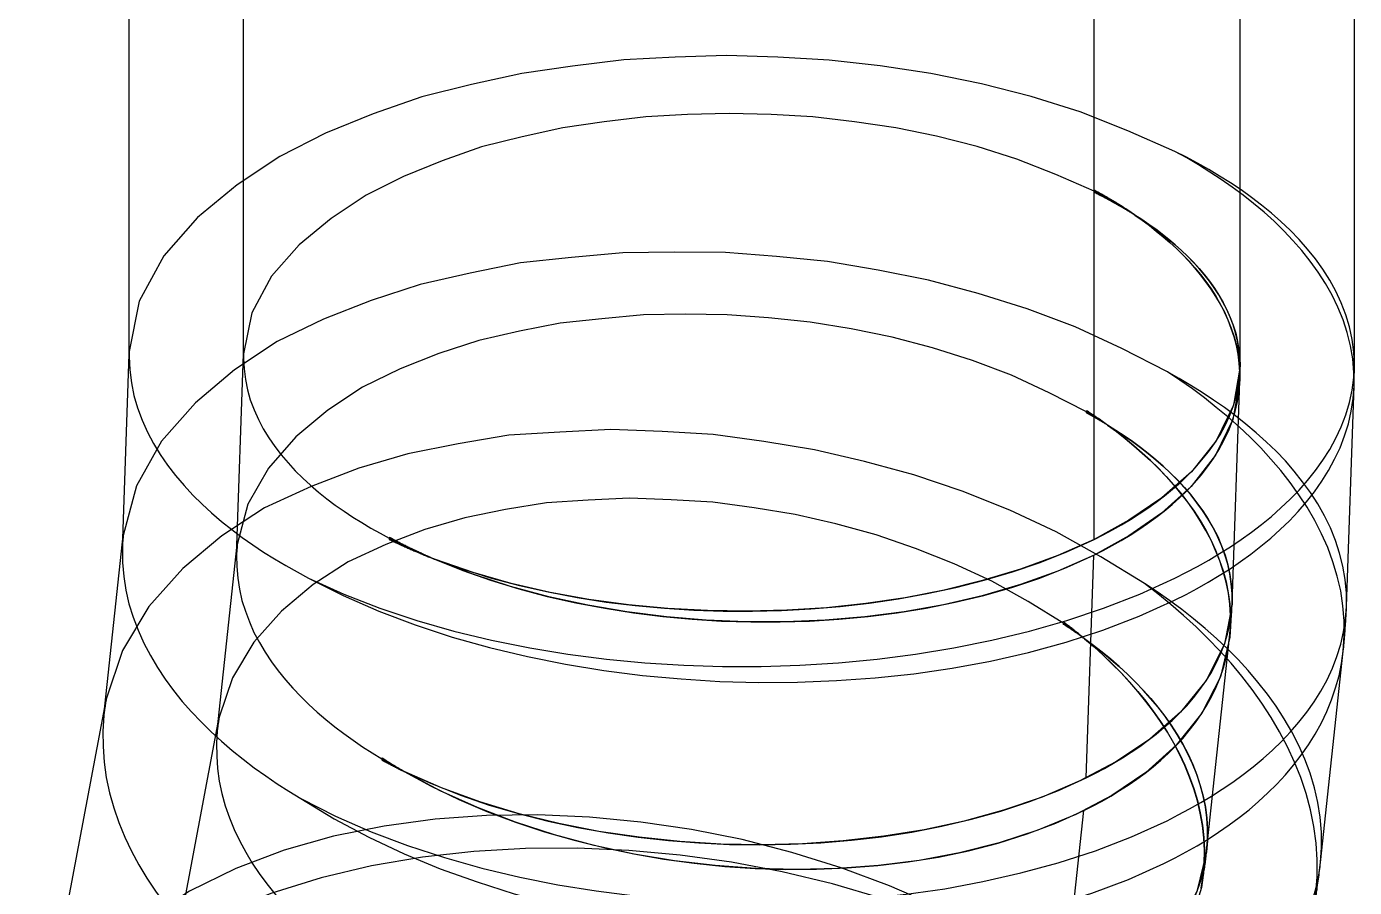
# Model space of a CAD drawing. Header units: millimetres. Extents: x 0 to 262, y -49 to 161.
# Drawn here: x 46.52 to 56.85, y 146.63 to 153.32 of the extents above; entities that cross this region are included whole.
import ezdxf

# ---------------------------------------------------------------- set-up
doc = ezdxf.new("R2010")
doc.units = ezdxf.units.MM
doc.layers.add('ISO_HIDDEN', color=8, linetype='CONTINUOUS')
doc.layers.add('ISO_VISIBLE', color=7, linetype='Continuous')

msp = doc.modelspace()

# ---------------------------------------------------------------- linework, layer by layer
at = {"layer": 'ISO_HIDDEN'}
for points in [[(48.21, 150.742), (48.21, 159.135)], [(55.957, 150.683), (55.957, 159.135)], [(54.822, 149.335), (54.822, 157.786)], [(55.451, 152.35), (55.085, 152.511), (54.714, 152.658), (54.333, 152.777), (53.946, 152.875), (53.554, 152.956), (53.159, 153.014), (52.762, 153.06), (52.364, 153.083), (51.964, 153.095), (51.565, 153.083), (51.166, 153.061), (50.769, 153.013), (50.374, 152.956), (49.984, 152.869), (49.596, 152.775), (49.219, 152.641), (48.849, 152.493), (48.493, 152.311), (48.16, 152.091), (47.854, 151.837), (47.59, 151.538), (47.4, 151.187), (47.322, 150.795)], [(54.822, 152.041), (54.525, 152.171), (54.223, 152.291), (53.913, 152.388), (53.598, 152.468), (53.28, 152.534), (52.959, 152.581), (52.636, 152.618), (52.311, 152.636), (51.986, 152.646), (51.662, 152.636), (51.337, 152.619), (51.015, 152.58), (50.693, 152.534), (50.376, 152.463), (50.06, 152.386), (49.754, 152.277), (49.453, 152.156), (49.163, 152.009), (48.892, 151.83), (48.643, 151.624), (48.429, 151.38), (48.275, 151.095), (48.211, 150.776)], [(56.843, 150.528), (56.842, 150.632), (56.833, 150.737), (56.816, 150.84), (56.79, 150.942), (56.758, 151.042), (56.718, 151.139), (56.672, 151.233), (56.62, 151.324), (56.564, 151.412), (56.502, 151.498), (56.437, 151.58), (56.368, 151.659), (56.296, 151.734), (56.221, 151.808), (56.143, 151.878), (56.062, 151.945), (55.98, 152.01), (55.896, 152.073), (55.81, 152.133), (55.722, 152.19), (55.633, 152.246), (55.543, 152.299), (55.451, 152.35)], [(56.846, 150.692), (56.842, 150.791), (56.829, 150.889), (56.808, 150.986), (56.78, 151.081), (56.744, 151.174), (56.702, 151.263), (56.655, 151.35), (56.601, 151.434), (56.544, 151.514), (56.482, 151.591), (56.416, 151.666), (56.347, 151.737), (56.275, 151.805), (56.201, 151.871), (56.124, 151.933), (56.045, 151.993), (55.965, 152.051), (55.882, 152.106), (55.798, 152.159), (55.713, 152.21), (55.627, 152.259), (55.54, 152.305), (55.451, 152.35)], [(54.822, 152.041), (54.822, 152.041), (54.822, 152.041), (54.822, 152.042), (54.822, 152.042), (54.822, 152.042), (54.822, 152.043), (54.822, 152.043), (54.822, 152.044), (54.823, 152.044), (54.823, 152.044), (54.823, 152.045), (54.823, 152.045), (54.823, 152.045), (54.823, 152.046), (54.823, 152.046), (54.823, 152.047), (54.823, 152.047), (54.823, 152.047), (54.823, 152.048), (54.823, 152.048), (54.823, 152.048), (54.823, 152.049), (54.823, 152.049)], [(54.987, 151.955), (54.98, 151.959), (54.972, 151.963), (54.965, 151.967), (54.958, 151.972), (54.951, 151.976), (54.944, 151.98), (54.937, 151.984), (54.93, 151.988), (54.923, 151.993), (54.916, 151.997), (54.909, 152.001), (54.902, 152.005), (54.894, 152.009), (54.887, 152.013), (54.88, 152.017), (54.873, 152.021), (54.866, 152.025), (54.859, 152.029), (54.851, 152.033), (54.844, 152.037), (54.837, 152.041), (54.83, 152.045), (54.823, 152.049)], [(55.14, 151.855), (55.127, 151.864), (55.113, 151.873), (55.1, 151.882), (55.086, 151.891), (55.073, 151.9), (55.059, 151.909), (55.046, 151.918), (55.032, 151.926), (55.018, 151.935), (55.005, 151.943), (54.991, 151.952), (54.977, 151.96), (54.963, 151.969), (54.949, 151.977), (54.935, 151.985), (54.921, 151.994), (54.907, 152.002), (54.893, 152.01), (54.879, 152.018), (54.865, 152.026), (54.851, 152.034), (54.837, 152.041), (54.823, 152.049)], [(54.822, 152.032), (54.822, 152.032), (54.822, 152.033), (54.822, 152.033), (54.822, 152.033), (54.822, 152.034), (54.822, 152.034), (54.822, 152.035), (54.822, 152.035), (54.822, 152.035), (54.822, 152.036), (54.822, 152.036), (54.822, 152.036), (54.822, 152.037), (54.822, 152.037), (54.822, 152.038), (54.822, 152.038), (54.822, 152.038), (54.822, 152.039), (54.822, 152.039), (54.822, 152.039), (54.822, 152.04), (54.822, 152.04), (54.822, 152.041)], [(55.14, 151.855), (55.127, 151.864), (55.113, 151.872), (55.1, 151.881), (55.086, 151.89), (55.073, 151.898), (55.059, 151.907), (55.045, 151.915), (55.032, 151.923), (55.018, 151.932), (55.004, 151.94), (54.991, 151.948), (54.977, 151.956), (54.963, 151.964), (54.949, 151.972), (54.935, 151.98), (54.921, 151.988), (54.907, 151.995), (54.893, 152.003), (54.879, 152.011), (54.865, 152.018), (54.851, 152.026), (54.837, 152.033), (54.822, 152.041)], [(54.986, 151.946), (54.979, 151.95), (54.972, 151.954), (54.965, 151.958), (54.958, 151.961), (54.951, 151.965), (54.944, 151.969), (54.937, 151.973), (54.93, 151.977), (54.923, 151.981), (54.916, 151.984), (54.908, 151.988), (54.901, 151.992), (54.894, 151.996), (54.887, 151.999), (54.88, 152.003), (54.873, 152.007), (54.866, 152.01), (54.858, 152.014), (54.851, 152.018), (54.844, 152.021), (54.837, 152.025), (54.83, 152.028), (54.822, 152.032)], [(55.14, 151.855), (55.127, 151.863), (55.113, 151.872), (55.1, 151.88), (55.086, 151.888), (55.073, 151.896), (55.059, 151.904), (55.045, 151.912), (55.032, 151.92), (55.018, 151.928), (55.004, 151.936), (54.99, 151.944), (54.977, 151.951), (54.963, 151.959), (54.949, 151.967), (54.935, 151.974), (54.921, 151.982), (54.907, 151.989), (54.893, 151.996), (54.879, 152.003), (54.865, 152.011), (54.851, 152.018), (54.837, 152.025), (54.822, 152.032)], [(55.14, 151.855), (55.133, 151.859), (55.127, 151.863), (55.12, 151.867), (55.114, 151.871), (55.107, 151.875), (55.1, 151.879), (55.094, 151.883), (55.087, 151.887), (55.08, 151.891), (55.074, 151.895), (55.067, 151.899), (55.06, 151.903), (55.054, 151.907), (55.047, 151.911), (55.04, 151.915), (55.034, 151.919), (55.027, 151.923), (55.02, 151.927), (55.013, 151.931), (55.007, 151.935), (55, 151.938), (54.993, 151.942), (54.986, 151.946)], [(55.14, 151.855), (55.133, 151.859), (55.127, 151.864), (55.12, 151.868), (55.114, 151.873), (55.107, 151.877), (55.1, 151.882), (55.094, 151.886), (55.087, 151.89), (55.081, 151.895), (55.074, 151.899), (55.067, 151.904), (55.061, 151.908), (55.054, 151.912), (55.047, 151.917), (55.041, 151.921), (55.034, 151.925), (55.027, 151.929), (55.02, 151.934), (55.014, 151.938), (55.007, 151.942), (55, 151.946), (54.993, 151.95), (54.987, 151.955)], [(55.955, 150.567), (55.955, 150.636), (55.951, 150.705), (55.942, 150.773), (55.928, 150.841), (55.911, 150.908), (55.889, 150.974), (55.864, 151.038), (55.836, 151.101), (55.804, 151.162), (55.769, 151.222), (55.732, 151.28), (55.692, 151.337), (55.65, 151.392), (55.606, 151.445), (55.56, 151.496), (55.512, 151.546), (55.462, 151.595), (55.412, 151.642), (55.36, 151.687), (55.306, 151.731), (55.252, 151.774), (55.196, 151.815), (55.14, 151.855)], [(55.957, 150.683), (55.955, 150.748), (55.948, 150.812), (55.937, 150.876), (55.922, 150.939), (55.903, 151.001), (55.88, 151.062), (55.854, 151.121), (55.824, 151.179), (55.792, 151.235), (55.756, 151.289), (55.719, 151.342), (55.679, 151.393), (55.637, 151.442), (55.593, 151.49), (55.548, 151.536), (55.501, 151.581), (55.453, 151.624), (55.403, 151.666), (55.352, 151.706), (55.301, 151.745), (55.248, 151.783), (55.194, 151.82), (55.14, 151.855)], [(55.14, 151.855), (55.196, 151.815), (55.252, 151.774), (55.306, 151.731), (55.359, 151.687), (55.411, 151.642), (55.462, 151.595), (55.511, 151.547), (55.559, 151.497), (55.605, 151.446), (55.649, 151.393), (55.691, 151.338), (55.731, 151.282), (55.768, 151.224), (55.803, 151.164), (55.835, 151.103), (55.863, 151.04), (55.889, 150.976), (55.91, 150.91), (55.928, 150.844), (55.941, 150.776), (55.95, 150.708), (55.955, 150.639), (55.955, 150.57)], [(55.14, 151.855), (55.14, 151.855)], [(55.14, 151.855), (55.194, 151.82), (55.248, 151.783), (55.301, 151.745), (55.353, 151.706), (55.404, 151.666), (55.453, 151.624), (55.502, 151.581), (55.548, 151.536), (55.594, 151.489), (55.638, 151.441), (55.68, 151.392), (55.72, 151.341), (55.757, 151.288), (55.792, 151.233), (55.825, 151.177), (55.854, 151.119), (55.881, 151.06), (55.903, 150.999), (55.923, 150.937), (55.938, 150.874), (55.948, 150.81), (55.955, 150.745), (55.957, 150.68)], [(55.392, 150.636), (55.037, 150.818), (54.675, 150.986), (54.302, 151.127), (53.921, 151.247), (53.536, 151.349), (53.144, 151.428), (52.751, 151.494), (52.354, 151.534), (51.956, 151.564), (51.557, 151.567), (51.158, 151.562), (50.76, 151.526), (50.363, 151.484), (49.972, 151.405), (49.583, 151.317), (49.204, 151.192), (48.833, 151.046), (48.473, 150.873), (48.141, 150.652), (47.837, 150.397), (47.574, 150.099), (47.378, 149.752), (47.276, 149.366)], [(54.763, 150.326), (54.474, 150.474), (54.18, 150.612), (53.877, 150.726), (53.567, 150.824), (53.253, 150.907), (52.935, 150.97), (52.615, 151.024), (52.292, 151.057), (51.969, 151.081), (51.644, 151.084), (51.319, 151.079), (50.996, 151.05), (50.673, 151.016), (50.355, 150.952), (50.039, 150.881), (49.73, 150.779), (49.429, 150.66), (49.136, 150.519), (48.866, 150.34), (48.618, 150.132), (48.405, 149.889), (48.245, 149.608), (48.162, 149.294)], [(47.322, 150.795), (47.322, 150.793), (47.322, 150.791), (47.322, 150.79), (47.321, 150.788), (47.321, 150.786), (47.321, 150.784), (47.321, 150.782), (47.321, 150.781), (47.321, 150.779), (47.321, 150.777), (47.321, 150.775), (47.321, 150.773), (47.321, 150.771), (47.321, 150.77), (47.321, 150.768), (47.321, 150.766), (47.321, 150.764), (47.321, 150.762), (47.321, 150.76), (47.321, 150.759), (47.321, 150.757), (47.321, 150.755), (47.321, 150.753)], [(47.321, 150.774), (47.322, 150.795)], [(48.157, 149.211), (48.211, 150.776)], [(48.211, 150.776), (48.211, 150.774), (48.21, 150.773), (48.21, 150.771), (48.21, 150.77), (48.21, 150.768), (48.21, 150.767), (48.21, 150.765), (48.21, 150.764), (48.21, 150.762), (48.21, 150.761), (48.21, 150.76), (48.21, 150.758), (48.21, 150.757), (48.21, 150.755), (48.21, 150.754), (48.21, 150.752), (48.21, 150.751), (48.21, 150.749), (48.21, 150.748), (48.21, 150.746), (48.21, 150.745), (48.21, 150.743), (48.21, 150.742)], [(48.21, 150.742), (48.215, 150.66), (48.225, 150.578), (48.241, 150.498), (48.263, 150.419), (48.293, 150.342), (48.326, 150.267), (48.364, 150.194), (48.408, 150.124), (48.454, 150.057), (48.504, 149.991), (48.558, 149.929), (48.613, 149.868), (48.672, 149.811), (48.732, 149.755), (48.794, 149.701), (48.859, 149.65), (48.924, 149.6), (48.992, 149.554), (49.06, 149.508), (49.13, 149.465), (49.2, 149.422), (49.272, 149.383), (49.344, 149.343)], [(55.957, 150.68), (55.907, 150.377), (55.772, 150.101), (55.579, 149.861), (55.348, 149.657), (55.093, 149.483), (54.823, 149.335), (54.541, 149.209), (54.251, 149.103), (53.956, 149.014), (53.656, 148.94), (53.354, 148.881), (53.048, 148.836), (52.742, 148.804), (52.434, 148.784), (52.125, 148.776), (51.817, 148.781), (51.509, 148.797), (51.202, 148.826), (50.896, 148.868), (50.593, 148.923), (50.292, 148.992), (49.995, 149.077), (49.704, 149.178)], [(54.822, 149.335), (54.894, 149.371), (54.966, 149.409), (55.036, 149.449), (55.105, 149.49), (55.173, 149.533), (55.24, 149.578), (55.306, 149.625), (55.37, 149.674), (55.432, 149.725), (55.493, 149.778), (55.551, 149.833), (55.607, 149.891), (55.661, 149.952), (55.711, 150.014), (55.758, 150.08), (55.801, 150.148), (55.84, 150.219), (55.874, 150.292), (55.903, 150.367), (55.926, 150.444), (55.943, 150.523), (55.954, 150.603), (55.957, 150.683)], [(56.759, 148.467), (56.767, 148.584), (56.767, 148.702), (56.757, 148.818), (56.739, 148.934), (56.712, 149.048), (56.679, 149.161), (56.638, 149.271), (56.59, 149.378), (56.537, 149.482), (56.478, 149.584), (56.414, 149.682), (56.346, 149.777), (56.273, 149.87), (56.197, 149.959), (56.118, 150.045), (56.035, 150.128), (55.95, 150.209), (55.862, 150.286), (55.772, 150.361), (55.68, 150.434), (55.586, 150.504), (55.49, 150.571), (55.392, 150.636)], [(56.784, 148.813), (56.783, 148.918), (56.774, 149.023), (56.757, 149.126), (56.731, 149.228), (56.698, 149.327), (56.659, 149.424), (56.613, 149.519), (56.561, 149.61), (56.504, 149.698), (56.443, 149.783), (56.378, 149.865), (56.309, 149.944), (56.237, 150.02), (56.161, 150.093), (56.083, 150.164), (56.003, 150.231), (55.921, 150.296), (55.837, 150.359), (55.751, 150.418), (55.663, 150.476), (55.574, 150.532), (55.483, 150.585), (55.392, 150.636)], [(55.955, 150.57), (55.955, 150.575), (55.955, 150.58), (55.956, 150.584), (55.956, 150.589), (55.956, 150.594), (55.956, 150.599), (55.956, 150.604), (55.956, 150.608), (55.956, 150.613), (55.956, 150.618), (55.956, 150.623), (55.956, 150.628), (55.957, 150.632), (55.957, 150.637), (55.957, 150.642), (55.957, 150.647), (55.957, 150.652), (55.957, 150.656), (55.957, 150.661), (55.957, 150.666), (55.957, 150.671), (55.957, 150.676), (55.957, 150.68)], [(55.955, 150.57), (55.9, 150.267), (55.767, 149.989), (55.576, 149.746), (55.347, 149.539), (55.093, 149.362), (54.823, 149.213), (54.54, 149.088), (54.249, 148.983), (53.953, 148.896), (53.651, 148.827), (53.347, 148.772), (53.041, 148.733), (52.733, 148.706), (52.424, 148.694), (52.115, 148.694), (51.806, 148.707), (51.498, 148.732), (51.191, 148.771), (50.886, 148.823), (50.584, 148.889), (50.286, 148.969), (49.992, 149.065), (49.704, 149.178)], [(54.82, 149.212), (54.892, 149.249), (54.963, 149.287), (55.034, 149.327), (55.103, 149.368), (55.171, 149.412), (55.237, 149.457), (55.302, 149.504), (55.366, 149.554), (55.428, 149.605), (55.488, 149.659), (55.546, 149.715), (55.602, 149.774), (55.654, 149.834), (55.704, 149.898), (55.751, 149.964), (55.793, 150.032), (55.832, 150.103), (55.866, 150.176), (55.895, 150.251), (55.919, 150.328), (55.937, 150.407), (55.949, 150.486), (55.955, 150.567)], [(55.895, 148.836), (55.955, 150.567)], [(54.763, 150.326), (54.763, 150.327), (54.763, 150.327), (54.763, 150.327), (54.763, 150.328), (54.763, 150.328), (54.763, 150.329), (54.763, 150.329), (54.763, 150.329), (54.764, 150.33), (54.764, 150.33), (54.764, 150.33), (54.764, 150.331), (54.764, 150.331), (54.764, 150.331), (54.764, 150.332), (54.764, 150.332), (54.764, 150.333), (54.764, 150.333), (54.764, 150.333), (54.764, 150.334), (54.764, 150.334), (54.764, 150.334), (54.764, 150.335)], [(54.763, 150.318), (54.763, 150.318), (54.763, 150.319), (54.763, 150.319), (54.763, 150.319), (54.763, 150.32), (54.763, 150.32), (54.763, 150.321), (54.763, 150.321), (54.763, 150.321), (54.763, 150.322), (54.763, 150.322), (54.763, 150.322), (54.763, 150.323), (54.763, 150.323), (54.763, 150.323), (54.763, 150.324), (54.763, 150.324), (54.763, 150.325), (54.763, 150.325), (54.763, 150.325), (54.763, 150.326), (54.763, 150.326), (54.763, 150.326)], [(54.927, 150.223), (54.92, 150.228), (54.913, 150.233), (54.906, 150.237), (54.899, 150.242), (54.892, 150.246), (54.885, 150.251), (54.878, 150.256), (54.871, 150.26), (54.863, 150.265), (54.856, 150.269), (54.849, 150.274), (54.842, 150.278), (54.835, 150.283), (54.828, 150.287), (54.821, 150.291), (54.814, 150.296), (54.806, 150.3), (54.799, 150.305), (54.792, 150.309), (54.785, 150.313), (54.778, 150.318), (54.77, 150.322), (54.763, 150.326)], [(54.846, 150.271), (54.842, 150.273), (54.839, 150.275), (54.835, 150.277), (54.832, 150.28), (54.828, 150.282), (54.824, 150.284), (54.821, 150.286), (54.817, 150.288), (54.814, 150.29), (54.81, 150.292), (54.806, 150.294), (54.803, 150.296), (54.799, 150.298), (54.795, 150.3), (54.792, 150.302), (54.788, 150.304), (54.785, 150.306), (54.781, 150.308), (54.777, 150.31), (54.774, 150.312), (54.77, 150.314), (54.766, 150.316), (54.763, 150.318)], [(54.927, 150.223), (54.92, 150.228), (54.913, 150.232), (54.906, 150.236), (54.899, 150.24), (54.892, 150.245), (54.884, 150.249), (54.877, 150.253), (54.87, 150.257), (54.863, 150.261), (54.856, 150.265), (54.849, 150.27), (54.842, 150.274), (54.835, 150.278), (54.827, 150.282), (54.82, 150.286), (54.813, 150.29), (54.806, 150.294), (54.799, 150.298), (54.792, 150.302), (54.784, 150.306), (54.777, 150.31), (54.77, 150.314), (54.763, 150.318)], [(54.847, 150.28), (54.843, 150.282), (54.839, 150.285), (54.836, 150.287), (54.832, 150.289), (54.829, 150.292), (54.825, 150.294), (54.822, 150.297), (54.818, 150.299), (54.814, 150.301), (54.811, 150.304), (54.807, 150.306), (54.804, 150.309), (54.8, 150.311), (54.796, 150.313), (54.793, 150.316), (54.789, 150.318), (54.786, 150.321), (54.782, 150.323), (54.778, 150.325), (54.775, 150.328), (54.771, 150.33), (54.767, 150.332), (54.764, 150.335)], [(54.927, 150.223), (54.92, 150.228), (54.913, 150.233), (54.906, 150.238), (54.899, 150.243), (54.892, 150.248), (54.885, 150.253), (54.878, 150.258), (54.871, 150.263), (54.864, 150.268), (54.857, 150.273), (54.85, 150.278), (54.842, 150.282), (54.835, 150.287), (54.828, 150.292), (54.821, 150.297), (54.814, 150.302), (54.807, 150.306), (54.8, 150.311), (54.793, 150.316), (54.785, 150.321), (54.778, 150.325), (54.771, 150.33), (54.764, 150.335)], [(55.215, 148.992), (54.875, 149.199), (54.528, 149.394), (54.167, 149.561), (53.797, 149.709), (53.421, 149.837), (53.037, 149.941), (52.649, 150.032), (52.256, 150.096), (51.862, 150.15), (51.465, 150.173), (51.067, 150.189), (50.669, 150.169), (50.272, 150.144), (49.879, 150.078), (49.489, 150), (49.107, 149.888), (48.736, 149.746), (48.374, 149.58), (48.041, 149.363), (47.738, 149.108), (47.475, 148.812), (47.27, 148.472), (47.144, 148.094)], [(54.927, 150.223), (54.923, 150.225), (54.92, 150.228), (54.916, 150.23), (54.913, 150.232), (54.909, 150.234), (54.906, 150.236), (54.902, 150.238), (54.899, 150.24), (54.895, 150.242), (54.892, 150.244), (54.888, 150.247), (54.885, 150.249), (54.881, 150.251), (54.878, 150.253), (54.874, 150.255), (54.871, 150.257), (54.867, 150.259), (54.864, 150.261), (54.86, 150.263), (54.857, 150.265), (54.853, 150.267), (54.85, 150.269), (54.846, 150.271)], [(54.927, 150.223), (54.923, 150.226), (54.92, 150.228), (54.916, 150.231), (54.913, 150.233), (54.909, 150.236), (54.906, 150.238), (54.903, 150.241), (54.899, 150.243), (54.896, 150.246), (54.892, 150.248), (54.889, 150.251), (54.885, 150.253), (54.882, 150.255), (54.878, 150.258), (54.875, 150.26), (54.871, 150.263), (54.868, 150.265), (54.864, 150.268), (54.861, 150.27), (54.857, 150.272), (54.854, 150.275), (54.85, 150.277), (54.847, 150.28)], [(55.876, 148.571), (55.883, 148.657), (55.883, 148.744), (55.877, 148.831), (55.866, 148.917), (55.849, 149.002), (55.826, 149.086), (55.799, 149.168), (55.767, 149.249), (55.731, 149.328), (55.691, 149.405), (55.647, 149.48), (55.6, 149.553), (55.55, 149.623), (55.497, 149.692), (55.441, 149.759), (55.383, 149.824), (55.323, 149.886), (55.261, 149.947), (55.197, 150.006), (55.132, 150.063), (55.065, 150.118), (54.996, 150.172), (54.927, 150.223)], [(54.927, 150.223), (54.996, 150.172), (55.065, 150.118), (55.131, 150.063), (55.197, 150.006), (55.261, 149.948), (55.322, 149.887), (55.382, 149.824), (55.44, 149.76), (55.496, 149.693), (55.548, 149.625), (55.599, 149.554), (55.646, 149.481), (55.69, 149.407), (55.73, 149.33), (55.766, 149.251), (55.798, 149.171), (55.825, 149.089), (55.848, 149.005), (55.865, 148.92), (55.877, 148.834), (55.883, 148.748), (55.883, 148.661), (55.877, 148.575)], [(54.927, 150.223), (54.927, 150.223)], [(55.895, 148.836), (55.895, 148.913), (55.889, 148.989), (55.878, 149.066), (55.861, 149.141), (55.839, 149.215), (55.813, 149.287), (55.782, 149.358), (55.747, 149.426), (55.708, 149.493), (55.666, 149.558), (55.621, 149.62), (55.573, 149.681), (55.523, 149.739), (55.471, 149.796), (55.416, 149.85), (55.36, 149.903), (55.302, 149.954), (55.243, 150.003), (55.182, 150.05), (55.12, 150.096), (55.056, 150.14), (54.992, 150.182), (54.927, 150.223)], [(54.927, 150.223), (54.992, 150.182), (55.057, 150.14), (55.12, 150.096), (55.182, 150.05), (55.243, 150.002), (55.303, 149.953), (55.361, 149.902), (55.417, 149.85), (55.472, 149.795), (55.524, 149.738), (55.574, 149.68), (55.622, 149.619), (55.667, 149.556), (55.709, 149.491), (55.748, 149.425), (55.783, 149.356), (55.813, 149.285), (55.84, 149.212), (55.862, 149.138), (55.878, 149.063), (55.889, 148.987), (55.895, 148.91), (55.895, 148.832)], [(54.586, 148.682), (54.31, 148.851), (54.028, 149.01), (53.734, 149.145), (53.433, 149.265), (53.127, 149.37), (52.815, 149.455), (52.499, 149.529), (52.18, 149.58), (51.859, 149.624), (51.536, 149.643), (51.212, 149.656), (50.889, 149.64), (50.566, 149.619), (50.247, 149.566), (49.93, 149.502), (49.619, 149.412), (49.317, 149.296), (49.023, 149.161), (48.751, 148.984), (48.505, 148.776), (48.291, 148.536), (48.124, 148.259), (48.022, 147.952)], [(47.276, 149.366), (47.276, 149.362), (47.275, 149.357), (47.275, 149.353), (47.274, 149.349), (47.274, 149.344), (47.273, 149.34), (47.273, 149.335), (47.273, 149.331), (47.272, 149.327), (47.272, 149.322), (47.272, 149.318), (47.271, 149.313), (47.271, 149.309), (47.271, 149.304), (47.271, 149.3), (47.27, 149.296), (47.27, 149.291), (47.27, 149.287), (47.27, 149.282), (47.269, 149.278), (47.269, 149.273), (47.269, 149.269), (47.269, 149.265)], [(47.271, 149.316), (47.276, 149.366)], [(48.007, 147.848), (48.162, 149.294)], [(48.162, 149.294), (48.162, 149.29), (48.162, 149.287), (48.161, 149.283), (48.161, 149.279), (48.161, 149.276), (48.16, 149.272), (48.16, 149.269), (48.16, 149.265), (48.159, 149.261), (48.159, 149.258), (48.159, 149.254), (48.159, 149.251), (48.158, 149.247), (48.158, 149.243), (48.158, 149.24), (48.158, 149.236), (48.157, 149.233), (48.157, 149.229), (48.157, 149.225), (48.157, 149.222), (48.157, 149.218), (48.157, 149.215), (48.157, 149.211)], [(49.344, 149.343), (49.344, 149.343), (49.344, 149.343), (49.344, 149.342), (49.344, 149.342), (49.344, 149.341), (49.344, 149.341), (49.344, 149.341), (49.344, 149.34), (49.344, 149.34), (49.344, 149.34), (49.344, 149.339), (49.344, 149.339), (49.344, 149.338), (49.344, 149.338), (49.344, 149.338), (49.344, 149.337), (49.344, 149.337), (49.344, 149.337), (49.344, 149.336), (49.344, 149.336), (49.344, 149.335), (49.344, 149.335), (49.344, 149.335)], [(49.344, 149.335), (49.352, 149.331), (49.359, 149.327), (49.367, 149.324), (49.374, 149.32), (49.382, 149.316), (49.39, 149.313), (49.397, 149.309), (49.405, 149.306), (49.412, 149.302), (49.42, 149.299), (49.427, 149.295), (49.435, 149.292), (49.443, 149.288), (49.45, 149.285), (49.458, 149.281), (49.465, 149.278), (49.473, 149.274), (49.481, 149.271), (49.488, 149.267), (49.496, 149.264), (49.504, 149.261), (49.511, 149.257), (49.519, 149.254)], [(49.344, 149.335), (49.36, 149.327), (49.375, 149.32), (49.39, 149.312), (49.406, 149.305), (49.421, 149.298), (49.437, 149.291), (49.452, 149.284), (49.468, 149.277), (49.483, 149.27), (49.499, 149.263), (49.515, 149.256), (49.53, 149.249), (49.546, 149.242), (49.562, 149.236), (49.577, 149.229), (49.593, 149.222), (49.609, 149.216), (49.625, 149.21), (49.64, 149.203), (49.656, 149.197), (49.672, 149.191), (49.688, 149.184), (49.704, 149.178)], [(49.345, 149.352), (49.345, 149.352), (49.345, 149.351), (49.345, 149.351), (49.345, 149.35), (49.345, 149.35), (49.345, 149.35), (49.345, 149.349), (49.345, 149.349), (49.345, 149.349), (49.345, 149.348), (49.345, 149.348), (49.345, 149.347), (49.345, 149.347), (49.345, 149.347), (49.345, 149.346), (49.345, 149.346), (49.345, 149.346), (49.345, 149.345), (49.345, 149.345), (49.345, 149.344), (49.345, 149.344), (49.345, 149.344), (49.344, 149.343)], [(49.345, 149.352), (49.352, 149.348), (49.36, 149.344), (49.367, 149.34), (49.375, 149.336), (49.382, 149.332), (49.39, 149.328), (49.397, 149.324), (49.405, 149.32), (49.412, 149.316), (49.42, 149.312), (49.428, 149.308), (49.435, 149.304), (49.443, 149.3), (49.45, 149.297), (49.458, 149.293), (49.466, 149.289), (49.473, 149.285), (49.481, 149.281), (49.488, 149.278), (49.496, 149.274), (49.504, 149.27), (49.511, 149.266), (49.519, 149.263)], [(49.345, 149.352), (49.36, 149.344), (49.375, 149.336), (49.391, 149.327), (49.406, 149.319), (49.421, 149.311), (49.437, 149.303), (49.452, 149.296), (49.468, 149.288), (49.483, 149.28), (49.499, 149.272), (49.514, 149.265), (49.53, 149.257), (49.546, 149.25), (49.561, 149.242), (49.577, 149.235), (49.593, 149.228), (49.609, 149.22), (49.625, 149.213), (49.64, 149.206), (49.656, 149.199), (49.672, 149.192), (49.688, 149.185), (49.704, 149.178)], [(49.344, 149.343), (49.36, 149.335), (49.375, 149.328), (49.391, 149.32), (49.406, 149.312), (49.421, 149.305), (49.437, 149.297), (49.452, 149.29), (49.468, 149.282), (49.483, 149.275), (49.499, 149.268), (49.515, 149.26), (49.53, 149.253), (49.546, 149.246), (49.562, 149.239), (49.577, 149.232), (49.593, 149.225), (49.609, 149.218), (49.625, 149.211), (49.64, 149.205), (49.656, 149.198), (49.672, 149.191), (49.688, 149.185), (49.704, 149.178)], [(49.519, 149.263), (49.527, 149.259), (49.535, 149.255), (49.543, 149.251), (49.551, 149.247), (49.559, 149.244), (49.567, 149.24), (49.575, 149.236), (49.583, 149.232), (49.591, 149.229), (49.599, 149.225), (49.607, 149.221), (49.615, 149.218), (49.623, 149.214), (49.631, 149.21), (49.639, 149.207), (49.647, 149.203), (49.655, 149.2), (49.663, 149.196), (49.672, 149.192), (49.68, 149.189), (49.688, 149.185), (49.696, 149.182), (49.704, 149.178)], [(49.519, 149.254), (49.527, 149.25), (49.535, 149.247), (49.543, 149.244), (49.551, 149.24), (49.559, 149.237), (49.567, 149.233), (49.575, 149.23), (49.583, 149.227), (49.591, 149.223), (49.599, 149.22), (49.607, 149.217), (49.615, 149.213), (49.623, 149.21), (49.631, 149.207), (49.639, 149.204), (49.647, 149.2), (49.655, 149.197), (49.663, 149.194), (49.672, 149.191), (49.68, 149.188), (49.688, 149.185), (49.696, 149.181), (49.704, 149.178)], [(49.704, 149.178), (49.919, 149.102), (50.137, 149.034), (50.357, 148.976), (50.579, 148.926), (50.803, 148.883), (51.029, 148.848), (51.255, 148.82), (51.482, 148.799), (51.71, 148.785), (51.938, 148.777), (52.166, 148.776), (52.393, 148.782), (52.621, 148.795), (52.848, 148.814), (53.075, 148.84), (53.301, 148.873), (53.525, 148.913), (53.748, 148.961), (53.969, 149.017), (54.187, 149.082), (54.403, 149.156), (54.615, 149.24), (54.822, 149.335)], [(48.157, 149.211), (48.158, 149.123), (48.166, 149.034), (48.179, 148.947), (48.198, 148.861), (48.225, 148.776), (48.256, 148.693), (48.292, 148.612), (48.334, 148.534), (48.379, 148.458), (48.428, 148.384), (48.481, 148.314), (48.536, 148.244), (48.595, 148.178), (48.655, 148.114), (48.718, 148.052), (48.784, 147.992), (48.851, 147.934), (48.92, 147.879), (48.99, 147.825), (49.063, 147.774), (49.135, 147.723), (49.21, 147.676), (49.285, 147.629)], [(49.704, 149.178), (49.916, 149.093), (50.131, 149.018), (50.35, 148.951), (50.571, 148.892), (50.793, 148.842), (51.018, 148.799), (51.243, 148.764), (51.47, 148.735), (51.697, 148.714), (51.925, 148.7), (52.154, 148.693), (52.382, 148.693), (52.61, 148.7), (52.838, 148.714), (53.066, 148.735), (53.292, 148.764), (53.518, 148.801), (53.742, 148.846), (53.964, 148.899), (54.183, 148.962), (54.4, 149.034), (54.613, 149.118), (54.82, 149.212)], [(49.704, 149.178), (49.704, 149.178)], [(54.761, 147.481), (54.82, 149.212)], [(56.527, 146.453), (56.547, 146.583), (56.557, 146.713), (56.557, 146.844), (56.548, 146.974), (56.531, 147.104), (56.504, 147.232), (56.47, 147.359), (56.428, 147.483), (56.38, 147.604), (56.325, 147.723), (56.264, 147.839), (56.198, 147.951), (56.126, 148.061), (56.05, 148.168), (55.97, 148.271), (55.887, 148.372), (55.799, 148.469), (55.708, 148.563), (55.615, 148.655), (55.518, 148.743), (55.419, 148.829), (55.318, 148.912), (55.215, 148.992)], [(56.582, 146.823), (56.59, 146.94), (56.589, 147.058), (56.58, 147.175), (56.561, 147.29), (56.535, 147.405), (56.501, 147.517), (56.46, 147.627), (56.413, 147.734), (56.36, 147.838), (56.301, 147.94), (56.237, 148.038), (56.169, 148.133), (56.096, 148.226), (56.02, 148.315), (55.941, 148.401), (55.858, 148.484), (55.773, 148.565), (55.685, 148.643), (55.595, 148.718), (55.503, 148.79), (55.408, 148.86), (55.312, 148.927), (55.215, 148.992)], [(55.895, 148.832), (55.836, 148.521), (55.694, 148.238), (55.494, 147.992), (55.255, 147.783), (54.992, 147.606), (54.711, 147.457), (54.419, 147.332), (54.118, 147.229), (53.812, 147.145), (53.502, 147.078), (53.188, 147.027), (52.872, 146.991), (52.555, 146.969), (52.238, 146.961), (51.92, 146.967), (51.603, 146.986), (51.287, 147.019), (50.973, 147.065), (50.661, 147.126), (50.352, 147.202), (50.048, 147.294), (49.75, 147.403), (49.459, 147.531)], [(54.761, 147.481), (54.833, 147.517), (54.904, 147.555), (54.974, 147.595), (55.043, 147.637), (55.111, 147.68), (55.177, 147.726), (55.243, 147.773), (55.306, 147.822), (55.368, 147.874), (55.428, 147.928), (55.486, 147.984), (55.542, 148.042), (55.595, 148.103), (55.644, 148.167), (55.691, 148.233), (55.734, 148.301), (55.772, 148.372), (55.806, 148.445), (55.835, 148.52), (55.859, 148.597), (55.877, 148.675), (55.889, 148.755), (55.895, 148.836)], [(55.877, 148.575), (55.878, 148.586), (55.879, 148.597), (55.88, 148.608), (55.881, 148.619), (55.882, 148.631), (55.883, 148.642), (55.884, 148.653), (55.885, 148.664), (55.886, 148.675), (55.887, 148.687), (55.888, 148.698), (55.888, 148.709), (55.889, 148.72), (55.89, 148.731), (55.891, 148.743), (55.891, 148.754), (55.892, 148.765), (55.893, 148.776), (55.893, 148.787), (55.894, 148.799), (55.894, 148.81), (55.895, 148.821), (55.895, 148.832)], [(54.585, 148.674), (54.585, 148.675), (54.585, 148.675), (54.585, 148.675), (54.585, 148.676), (54.585, 148.676), (54.585, 148.677), (54.585, 148.677), (54.585, 148.677), (54.585, 148.678), (54.585, 148.678), (54.585, 148.678), (54.586, 148.679), (54.586, 148.679), (54.586, 148.679), (54.586, 148.68), (54.586, 148.68), (54.586, 148.68), (54.586, 148.681), (54.586, 148.681), (54.586, 148.681), (54.586, 148.682), (54.586, 148.682), (54.586, 148.682)], [(54.668, 148.619), (54.664, 148.622), (54.661, 148.624), (54.657, 148.627), (54.653, 148.629), (54.65, 148.632), (54.646, 148.634), (54.643, 148.636), (54.639, 148.639), (54.635, 148.641), (54.632, 148.644), (54.628, 148.646), (54.625, 148.648), (54.621, 148.651), (54.617, 148.653), (54.614, 148.656), (54.61, 148.658), (54.607, 148.66), (54.603, 148.663), (54.599, 148.665), (54.596, 148.667), (54.592, 148.67), (54.589, 148.672), (54.585, 148.674)], [(54.748, 148.563), (54.741, 148.568), (54.734, 148.573), (54.727, 148.578), (54.72, 148.583), (54.713, 148.588), (54.706, 148.593), (54.699, 148.598), (54.692, 148.603), (54.685, 148.608), (54.678, 148.612), (54.671, 148.617), (54.664, 148.622), (54.656, 148.627), (54.649, 148.632), (54.642, 148.637), (54.635, 148.641), (54.628, 148.646), (54.621, 148.651), (54.614, 148.656), (54.606, 148.66), (54.599, 148.665), (54.592, 148.67), (54.585, 148.674)], [(54.586, 148.682), (54.586, 148.683), (54.586, 148.683), (54.586, 148.683), (54.586, 148.684), (54.586, 148.684), (54.586, 148.685), (54.586, 148.685), (54.586, 148.685), (54.587, 148.686), (54.587, 148.686), (54.587, 148.686), (54.587, 148.687), (54.587, 148.687), (54.587, 148.687), (54.587, 148.688), (54.587, 148.688), (54.587, 148.688), (54.587, 148.689), (54.587, 148.689), (54.587, 148.689), (54.587, 148.69), (54.587, 148.69), (54.587, 148.69)], [(54.748, 148.563), (54.741, 148.568), (54.734, 148.574), (54.727, 148.579), (54.72, 148.584), (54.713, 148.59), (54.706, 148.595), (54.699, 148.6), (54.692, 148.605), (54.685, 148.611), (54.678, 148.616), (54.671, 148.621), (54.664, 148.626), (54.657, 148.632), (54.65, 148.637), (54.643, 148.642), (54.636, 148.647), (54.629, 148.652), (54.622, 148.657), (54.615, 148.662), (54.608, 148.667), (54.6, 148.672), (54.593, 148.677), (54.586, 148.682)], [(54.669, 148.627), (54.665, 148.63), (54.662, 148.633), (54.658, 148.636), (54.655, 148.638), (54.651, 148.641), (54.648, 148.644), (54.644, 148.647), (54.641, 148.65), (54.637, 148.652), (54.634, 148.655), (54.63, 148.658), (54.626, 148.661), (54.623, 148.663), (54.619, 148.666), (54.616, 148.669), (54.612, 148.671), (54.609, 148.674), (54.605, 148.677), (54.602, 148.68), (54.598, 148.682), (54.594, 148.685), (54.591, 148.688), (54.587, 148.69)], [(54.748, 148.563), (54.741, 148.569), (54.734, 148.574), (54.727, 148.58), (54.72, 148.586), (54.713, 148.591), (54.707, 148.597), (54.7, 148.603), (54.693, 148.608), (54.686, 148.614), (54.679, 148.619), (54.672, 148.625), (54.665, 148.631), (54.658, 148.636), (54.651, 148.642), (54.644, 148.647), (54.637, 148.653), (54.63, 148.658), (54.623, 148.663), (54.616, 148.669), (54.609, 148.674), (54.601, 148.68), (54.594, 148.685), (54.587, 148.69)], [(55.877, 148.575), (55.804, 148.266), (55.66, 147.983), (55.461, 147.735), (55.225, 147.523), (54.961, 147.345), (54.68, 147.197), (54.386, 147.074), (54.084, 146.976), (53.776, 146.899), (53.463, 146.84), (53.147, 146.8), (52.83, 146.777), (52.512, 146.769), (52.194, 146.777), (51.877, 146.8), (51.561, 146.837), (51.247, 146.889), (50.936, 146.956), (50.629, 147.038), (50.326, 147.136), (50.029, 147.25), (49.74, 147.381), (49.459, 147.531)], [(54.748, 148.563), (54.744, 148.565), (54.741, 148.568), (54.737, 148.57), (54.734, 148.573), (54.731, 148.575), (54.727, 148.578), (54.724, 148.58), (54.72, 148.583), (54.717, 148.585), (54.713, 148.588), (54.71, 148.59), (54.706, 148.593), (54.703, 148.595), (54.699, 148.598), (54.696, 148.6), (54.692, 148.602), (54.689, 148.605), (54.685, 148.607), (54.682, 148.61), (54.678, 148.612), (54.675, 148.615), (54.671, 148.617), (54.668, 148.619)], [(54.748, 148.563), (54.744, 148.566), (54.741, 148.569), (54.738, 148.572), (54.734, 148.574), (54.731, 148.577), (54.727, 148.58), (54.724, 148.583), (54.721, 148.586), (54.717, 148.588), (54.714, 148.591), (54.71, 148.594), (54.707, 148.597), (54.703, 148.6), (54.7, 148.602), (54.696, 148.605), (54.693, 148.608), (54.69, 148.611), (54.686, 148.614), (54.683, 148.616), (54.679, 148.619), (54.676, 148.622), (54.672, 148.625), (54.669, 148.627)], [(54.743, 147.227), (54.814, 147.263), (54.884, 147.301), (54.953, 147.34), (55.021, 147.382), (55.088, 147.425), (55.154, 147.471), (55.218, 147.518), (55.281, 147.568), (55.341, 147.62), (55.4, 147.674), (55.457, 147.73), (55.511, 147.788), (55.562, 147.849), (55.611, 147.912), (55.657, 147.978), (55.699, 148.046), (55.737, 148.116), (55.772, 148.187), (55.802, 148.261), (55.828, 148.337), (55.849, 148.414), (55.865, 148.492), (55.876, 148.571)], [(55.655, 146.625), (55.67, 146.722), (55.678, 146.819), (55.68, 146.916), (55.675, 147.014), (55.665, 147.111), (55.648, 147.207), (55.626, 147.302), (55.598, 147.395), (55.565, 147.487), (55.528, 147.577), (55.487, 147.666), (55.441, 147.752), (55.392, 147.836), (55.339, 147.918), (55.283, 147.998), (55.225, 148.076), (55.163, 148.152), (55.099, 148.225), (55.033, 148.297), (54.964, 148.366), (54.894, 148.434), (54.822, 148.499), (54.748, 148.563)], [(54.748, 148.563), (54.822, 148.5), (54.894, 148.434), (54.964, 148.367), (55.032, 148.297), (55.098, 148.226), (55.162, 148.153), (55.224, 148.077), (55.282, 147.999), (55.338, 147.92), (55.391, 147.838), (55.44, 147.754), (55.486, 147.668), (55.527, 147.58), (55.564, 147.49), (55.597, 147.398), (55.625, 147.305), (55.647, 147.21), (55.664, 147.114), (55.675, 147.018), (55.68, 146.921), (55.678, 146.823), (55.671, 146.726), (55.656, 146.63)], [(54.748, 148.563), (54.748, 148.563)], [(55.697, 146.911), (55.704, 146.997), (55.704, 147.084), (55.698, 147.171), (55.687, 147.257), (55.67, 147.342), (55.647, 147.426), (55.62, 147.508), (55.588, 147.589), (55.552, 147.667), (55.512, 147.744), (55.468, 147.819), (55.421, 147.892), (55.371, 147.963), (55.318, 148.032), (55.262, 148.099), (55.204, 148.163), (55.144, 148.226), (55.082, 148.287), (55.018, 148.346), (54.953, 148.403), (54.886, 148.458), (54.818, 148.511), (54.748, 148.563)], [(54.748, 148.563), (54.818, 148.511), (54.886, 148.458), (54.953, 148.402), (55.019, 148.345), (55.083, 148.286), (55.145, 148.225), (55.205, 148.162), (55.263, 148.098), (55.319, 148.031), (55.372, 147.962), (55.422, 147.891), (55.469, 147.818), (55.513, 147.743), (55.553, 147.665), (55.589, 147.586), (55.621, 147.505), (55.648, 147.423), (55.67, 147.339), (55.687, 147.253), (55.699, 147.167), (55.704, 147.08), (55.704, 146.993), (55.697, 146.907)], [(55.697, 146.911), (55.876, 148.571)], [(47.144, 148.094), (47.143, 148.089), (47.142, 148.083), (47.141, 148.077), (47.14, 148.072), (47.139, 148.066), (47.138, 148.061), (47.137, 148.055), (47.136, 148.05), (47.135, 148.044), (47.135, 148.039), (47.134, 148.033), (47.133, 148.027), (47.132, 148.022), (47.131, 148.016), (47.131, 148.011), (47.13, 148.005), (47.129, 148), (47.128, 147.994), (47.128, 147.988), (47.127, 147.983), (47.126, 147.977), (47.126, 147.972), (47.125, 147.966)], [(47.132, 148.03), (47.144, 148.094)], [(47.451, 144.918), (48.022, 147.952)], [(48.022, 147.952), (48.021, 147.948), (48.02, 147.943), (48.02, 147.939), (48.019, 147.934), (48.018, 147.93), (48.017, 147.925), (48.016, 147.921), (48.016, 147.916), (48.015, 147.912), (48.014, 147.907), (48.014, 147.903), (48.013, 147.898), (48.012, 147.893), (48.012, 147.889), (48.011, 147.884), (48.01, 147.88), (48.01, 147.875), (48.009, 147.871), (48.009, 147.866), (48.008, 147.862), (48.008, 147.857), (48.007, 147.853), (48.007, 147.848)], [(48.007, 147.848), (48.001, 147.75), (48.002, 147.651), (48.008, 147.553), (48.022, 147.455), (48.043, 147.359), (48.069, 147.264), (48.101, 147.17), (48.139, 147.08), (48.181, 146.99), (48.228, 146.904), (48.279, 146.819), (48.333, 146.737), (48.392, 146.658), (48.453, 146.58), (48.517, 146.505), (48.584, 146.433), (48.653, 146.362), (48.724, 146.295), (48.797, 146.228), (48.873, 146.165), (48.949, 146.102), (49.029, 146.044), (49.108, 145.985)], [(49.286, 147.638), (49.286, 147.637), (49.286, 147.637), (49.286, 147.636), (49.286, 147.636), (49.286, 147.636), (49.286, 147.635), (49.286, 147.635), (49.286, 147.635), (49.286, 147.634), (49.286, 147.634), (49.286, 147.634), (49.286, 147.633), (49.286, 147.633), (49.286, 147.632), (49.286, 147.632), (49.285, 147.632), (49.285, 147.631), (49.285, 147.631), (49.285, 147.631), (49.285, 147.63), (49.285, 147.63), (49.285, 147.63), (49.285, 147.629)], [(49.285, 147.629), (49.285, 147.629), (49.285, 147.628), (49.285, 147.628), (49.285, 147.628), (49.285, 147.627), (49.285, 147.627), (49.285, 147.627), (49.285, 147.626), (49.285, 147.626), (49.285, 147.626), (49.285, 147.625), (49.285, 147.625), (49.285, 147.624), (49.285, 147.624), (49.285, 147.624), (49.285, 147.623), (49.285, 147.623), (49.285, 147.623), (49.285, 147.622), (49.285, 147.622), (49.285, 147.622), (49.285, 147.621), (49.285, 147.621)], [(49.285, 147.629), (49.293, 147.625), (49.3, 147.62), (49.308, 147.616), (49.315, 147.612), (49.323, 147.607), (49.33, 147.603), (49.338, 147.599), (49.345, 147.594), (49.353, 147.59), (49.36, 147.586), (49.368, 147.581), (49.375, 147.577), (49.383, 147.573), (49.391, 147.569), (49.398, 147.564), (49.406, 147.56), (49.413, 147.556), (49.421, 147.552), (49.429, 147.548), (49.436, 147.544), (49.444, 147.539), (49.452, 147.535), (49.459, 147.531)], [(49.285, 147.621), (49.288, 147.619), (49.292, 147.617), (49.296, 147.615), (49.3, 147.613), (49.303, 147.611), (49.307, 147.609), (49.311, 147.607), (49.315, 147.605), (49.318, 147.603), (49.322, 147.601), (49.326, 147.599), (49.329, 147.597), (49.333, 147.595), (49.337, 147.593), (49.341, 147.591), (49.344, 147.589), (49.348, 147.587), (49.352, 147.585), (49.356, 147.583), (49.359, 147.581), (49.363, 147.579), (49.367, 147.577), (49.371, 147.575)], [(49.285, 147.621), (49.292, 147.617), (49.3, 147.613), (49.307, 147.609), (49.315, 147.605), (49.322, 147.601), (49.33, 147.597), (49.337, 147.593), (49.345, 147.589), (49.353, 147.585), (49.36, 147.581), (49.368, 147.577), (49.375, 147.573), (49.383, 147.569), (49.39, 147.565), (49.398, 147.561), (49.406, 147.558), (49.413, 147.554), (49.421, 147.55), (49.429, 147.546), (49.436, 147.542), (49.444, 147.539), (49.452, 147.535), (49.459, 147.531)], [(49.286, 147.638), (49.29, 147.635), (49.293, 147.633), (49.297, 147.63), (49.301, 147.628), (49.304, 147.626), (49.308, 147.623), (49.312, 147.621), (49.315, 147.619), (49.319, 147.616), (49.323, 147.614), (49.327, 147.612), (49.33, 147.609), (49.334, 147.607), (49.338, 147.605), (49.341, 147.602), (49.345, 147.6), (49.349, 147.598), (49.353, 147.595), (49.356, 147.593), (49.36, 147.591), (49.364, 147.588), (49.368, 147.586), (49.371, 147.584)], [(49.286, 147.638), (49.293, 147.633), (49.301, 147.628), (49.308, 147.623), (49.316, 147.618), (49.323, 147.614), (49.331, 147.609), (49.338, 147.604), (49.346, 147.6), (49.353, 147.595), (49.361, 147.59), (49.368, 147.586), (49.376, 147.581), (49.383, 147.576), (49.391, 147.572), (49.398, 147.567), (49.406, 147.563), (49.414, 147.558), (49.421, 147.554), (49.429, 147.549), (49.436, 147.545), (49.444, 147.54), (49.452, 147.536), (49.459, 147.531)], [(49.371, 147.584), (49.375, 147.581), (49.379, 147.579), (49.383, 147.577), (49.386, 147.575), (49.39, 147.572), (49.394, 147.57), (49.398, 147.568), (49.402, 147.565), (49.406, 147.563), (49.409, 147.561), (49.413, 147.558), (49.417, 147.556), (49.421, 147.554), (49.425, 147.552), (49.429, 147.549), (49.432, 147.547), (49.436, 147.545), (49.44, 147.543), (49.444, 147.54), (49.448, 147.538), (49.452, 147.536), (49.455, 147.534), (49.459, 147.531)], [(49.371, 147.575), (49.375, 147.573), (49.378, 147.571), (49.382, 147.57), (49.386, 147.568), (49.39, 147.566), (49.394, 147.564), (49.398, 147.562), (49.401, 147.56), (49.405, 147.558), (49.409, 147.556), (49.413, 147.554), (49.417, 147.552), (49.421, 147.55), (49.424, 147.548), (49.428, 147.546), (49.432, 147.544), (49.436, 147.543), (49.44, 147.541), (49.444, 147.539), (49.448, 147.537), (49.452, 147.535), (49.455, 147.533), (49.459, 147.531)], [(49.459, 147.531), (49.668, 147.417), (49.883, 147.314), (50.102, 147.22), (50.325, 147.136), (50.551, 147.062), (50.78, 146.996), (51.011, 146.939), (51.244, 146.89), (51.478, 146.849), (51.714, 146.817), (51.951, 146.793), (52.189, 146.777), (52.427, 146.77), (52.665, 146.771), (52.903, 146.781), (53.14, 146.8), (53.377, 146.828), (53.612, 146.866), (53.845, 146.914), (54.076, 146.974), (54.303, 147.045), (54.526, 147.129), (54.743, 147.227)], [(49.459, 147.531), (49.459, 147.531)], [(49.459, 147.531), (49.676, 147.434), (49.896, 147.347), (50.121, 147.27), (50.348, 147.203), (50.578, 147.145), (50.81, 147.095), (51.044, 147.053), (51.279, 147.02), (51.514, 146.994), (51.751, 146.975), (51.988, 146.964), (52.225, 146.961), (52.462, 146.965), (52.699, 146.977), (52.936, 146.997), (53.171, 147.024), (53.406, 147.06), (53.639, 147.105), (53.87, 147.159), (54.098, 147.223), (54.323, 147.297), (54.545, 147.383), (54.761, 147.481)], [(54.627, 145.868), (54.298, 146.096), (53.954, 146.301), (53.598, 146.483), (53.231, 146.643), (52.856, 146.783), (52.474, 146.902), (52.086, 147.001), (51.694, 147.08), (51.298, 147.138), (50.899, 147.176), (50.499, 147.193), (50.099, 147.188), (49.7, 147.16), (49.303, 147.107), (48.911, 147.027), (48.526, 146.918), (48.151, 146.777), (47.792, 146.6), (47.456, 146.384), (47.151, 146.125), (46.892, 145.82), (46.696, 145.472), (46.579, 145.09)], [(54.564, 145.566), (54.743, 147.227)], [(54.627, 145.868), (54.281, 146.073), (53.922, 146.252), (53.552, 146.409), (53.174, 146.543), (52.788, 146.657), (52.398, 146.751), (52.003, 146.825), (51.605, 146.881), (51.205, 146.917), (50.804, 146.934), (50.402, 146.931), (50.001, 146.908), (49.602, 146.864), (49.206, 146.797), (48.814, 146.705), (48.431, 146.586), (48.057, 146.438), (47.699, 146.256), (47.363, 146.037), (47.06, 145.774), (46.805, 145.464), (46.619, 145.109), (46.524, 144.72)], [(55.697, 146.907), (55.622, 146.599), (55.477, 146.317), (55.278, 146.07), (55.041, 145.859), (54.777, 145.682), (54.496, 145.534), (54.202, 145.412), (53.9, 145.314), (53.592, 145.237), (53.28, 145.179), (52.964, 145.14), (52.647, 145.116), (52.33, 145.109), (52.012, 145.117), (51.695, 145.14), (51.38, 145.177), (51.066, 145.229), (50.756, 145.296), (50.449, 145.378), (50.146, 145.476), (49.85, 145.59), (49.56, 145.721), (49.28, 145.871)], [(54.564, 145.566), (54.635, 145.602), (54.705, 145.64), (54.774, 145.68), (54.842, 145.721), (54.909, 145.765), (54.975, 145.81), (55.039, 145.858), (55.102, 145.908), (55.162, 145.959), (55.221, 146.013), (55.278, 146.07), (55.332, 146.128), (55.383, 146.189), (55.432, 146.252), (55.478, 146.318), (55.52, 146.385), (55.559, 146.455), (55.593, 146.527), (55.623, 146.601), (55.649, 146.676), (55.67, 146.753), (55.686, 146.832), (55.697, 146.911)], [(55.656, 146.63), (55.658, 146.642), (55.66, 146.654), (55.663, 146.666), (55.665, 146.678), (55.667, 146.69), (55.669, 146.702), (55.671, 146.714), (55.673, 146.726), (55.674, 146.738), (55.676, 146.75), (55.678, 146.762), (55.68, 146.774), (55.682, 146.786), (55.683, 146.798), (55.685, 146.81), (55.687, 146.822), (55.688, 146.834), (55.69, 146.846), (55.691, 146.858), (55.693, 146.87), (55.694, 146.883), (55.696, 146.895), (55.697, 146.907)], [(55.656, 146.63), (55.565, 146.327), (55.413, 146.05), (55.212, 145.806), (54.975, 145.597), (54.711, 145.421), (54.43, 145.277), (54.135, 145.16), (53.832, 145.069), (53.523, 145), (53.21, 144.953), (52.895, 144.924), (52.578, 144.914), (52.262, 144.921), (51.946, 144.945), (51.632, 144.985), (51.32, 145.04), (51.012, 145.111), (50.707, 145.197), (50.407, 145.299), (50.113, 145.417), (49.826, 145.551), (49.548, 145.702), (49.28, 145.871)]]:
    msp.add_lwpolyline(points, dxfattribs=at)
at = {"layer": 'ISO_VISIBLE'}
for points in [[(47.321, 150.753), (47.321, 159.135)], [(56.846, 150.692), (56.846, 159.135)], [(47.269, 149.265), (47.321, 150.774)], [(47.321, 150.753), (47.327, 150.652), (47.339, 150.552), (47.359, 150.453), (47.386, 150.356), (47.423, 150.261), (47.464, 150.169), (47.51, 150.08), (47.564, 149.994), (47.621, 149.911), (47.682, 149.83), (47.748, 149.754), (47.817, 149.679), (47.888, 149.608), (47.963, 149.54), (48.039, 149.474), (48.119, 149.411), (48.199, 149.35), (48.282, 149.293), (48.366, 149.236), (48.452, 149.183), (48.539, 149.131), (48.627, 149.082), (48.716, 149.034)], [(55.451, 149.034), (55.54, 149.079), (55.627, 149.125), (55.713, 149.174), (55.798, 149.225), (55.882, 149.278), (55.965, 149.333), (56.045, 149.39), (56.124, 149.451), (56.201, 149.513), (56.275, 149.579), (56.347, 149.647), (56.416, 149.718), (56.482, 149.792), (56.544, 149.87), (56.601, 149.95), (56.655, 150.034), (56.702, 150.121), (56.744, 150.21), (56.78, 150.303), (56.808, 150.398), (56.829, 150.495), (56.842, 150.593), (56.846, 150.692)], [(56.843, 150.528), (56.843, 150.535), (56.844, 150.542), (56.844, 150.549), (56.844, 150.556), (56.844, 150.563), (56.844, 150.57), (56.845, 150.578), (56.845, 150.585), (56.845, 150.592), (56.845, 150.599), (56.845, 150.606), (56.845, 150.613), (56.845, 150.62), (56.846, 150.628), (56.846, 150.635), (56.846, 150.642), (56.846, 150.649), (56.846, 150.656), (56.846, 150.663), (56.846, 150.67), (56.846, 150.678), (56.846, 150.685), (56.846, 150.692)], [(55.448, 148.862), (55.537, 148.907), (55.624, 148.954), (55.71, 149.003), (55.795, 149.054), (55.879, 149.107), (55.961, 149.163), (56.041, 149.221), (56.119, 149.282), (56.195, 149.345), (56.269, 149.411), (56.34, 149.48), (56.409, 149.552), (56.474, 149.627), (56.535, 149.705), (56.592, 149.786), (56.644, 149.87), (56.692, 149.957), (56.734, 150.047), (56.77, 150.139), (56.799, 150.234), (56.821, 150.331), (56.836, 150.429), (56.843, 150.528)], [(56.784, 148.813), (56.843, 150.528)], [(47.125, 147.966), (47.271, 149.316)], [(47.269, 149.265), (47.271, 149.156), (47.28, 149.047), (47.296, 148.94), (47.32, 148.834), (47.353, 148.73), (47.391, 148.628), (47.435, 148.528), (47.487, 148.433), (47.542, 148.339), (47.602, 148.248), (47.667, 148.161), (47.735, 148.076), (47.807, 147.994), (47.882, 147.916), (47.96, 147.839), (48.04, 147.766), (48.122, 147.694), (48.208, 147.627), (48.294, 147.56), (48.383, 147.498), (48.472, 147.435), (48.564, 147.378), (48.657, 147.32)], [(48.716, 149.034), (48.986, 148.898), (49.262, 148.777), (49.545, 148.67), (49.832, 148.576), (50.123, 148.494), (50.417, 148.424), (50.713, 148.365), (51.011, 148.316), (51.311, 148.278), (51.612, 148.25), (51.914, 148.231), (52.216, 148.223), (52.518, 148.225), (52.82, 148.237), (53.121, 148.259), (53.421, 148.291), (53.72, 148.335), (54.017, 148.389), (54.312, 148.456), (54.604, 148.536), (54.891, 148.629), (55.173, 148.737), (55.448, 148.862)], [(48.716, 149.034), (48.99, 148.909), (49.271, 148.8), (49.557, 148.704), (49.846, 148.622), (50.139, 148.551), (50.435, 148.492), (50.732, 148.443), (51.031, 148.405), (51.331, 148.376), (51.632, 148.358), (51.933, 148.348), (52.234, 148.348), (52.535, 148.358), (52.836, 148.376), (53.136, 148.405), (53.435, 148.443), (53.732, 148.492), (54.028, 148.551), (54.321, 148.622), (54.61, 148.704), (54.896, 148.8), (55.177, 148.909), (55.451, 149.034)], [(55.389, 147.148), (55.477, 147.193), (55.565, 147.24), (55.651, 147.289), (55.736, 147.34), (55.819, 147.393), (55.901, 147.449), (55.982, 147.507), (56.06, 147.568), (56.136, 147.631), (56.21, 147.697), (56.281, 147.766), (56.349, 147.838), (56.414, 147.913), (56.476, 147.991), (56.533, 148.072), (56.585, 148.156), (56.633, 148.243), (56.675, 148.333), (56.71, 148.425), (56.74, 148.52), (56.762, 148.617), (56.777, 148.715), (56.784, 148.813)], [(56.759, 148.467), (56.761, 148.482), (56.763, 148.497), (56.764, 148.512), (56.765, 148.527), (56.767, 148.542), (56.768, 148.557), (56.77, 148.572), (56.771, 148.588), (56.772, 148.603), (56.773, 148.618), (56.774, 148.633), (56.775, 148.648), (56.776, 148.663), (56.777, 148.678), (56.778, 148.693), (56.779, 148.708), (56.78, 148.723), (56.781, 148.738), (56.781, 148.753), (56.782, 148.768), (56.783, 148.783), (56.783, 148.798), (56.784, 148.813)], [(55.365, 146.815), (55.453, 146.859), (55.539, 146.905), (55.624, 146.954), (55.708, 147.005), (55.79, 147.059), (55.871, 147.115), (55.95, 147.173), (56.027, 147.234), (56.101, 147.298), (56.174, 147.364), (56.243, 147.433), (56.31, 147.505), (56.373, 147.58), (56.433, 147.658), (56.489, 147.738), (56.541, 147.822), (56.589, 147.908), (56.631, 147.996), (56.668, 148.087), (56.7, 148.18), (56.726, 148.274), (56.746, 148.37), (56.759, 148.467)], [(56.582, 146.823), (56.759, 148.467)], [(46.579, 145.09), (47.132, 148.03)], [(47.125, 147.966), (47.118, 147.845), (47.119, 147.724), (47.127, 147.603), (47.144, 147.483), (47.17, 147.365), (47.202, 147.248), (47.241, 147.133), (47.288, 147.021), (47.34, 146.911), (47.397, 146.805), (47.46, 146.701), (47.526, 146.6), (47.599, 146.502), (47.674, 146.407), (47.753, 146.315), (47.835, 146.226), (47.919, 146.139), (48.008, 146.056), (48.097, 145.974), (48.191, 145.897), (48.284, 145.82), (48.382, 145.748), (48.48, 145.676)], [(48.657, 147.32), (48.916, 147.162), (49.184, 147.02), (49.459, 146.891), (49.74, 146.775), (50.026, 146.672), (50.315, 146.581), (50.608, 146.501), (50.904, 146.433), (51.202, 146.375), (51.502, 146.329), (51.804, 146.293), (52.106, 146.269), (52.41, 146.255), (52.713, 146.253), (53.017, 146.262), (53.32, 146.282), (53.622, 146.315), (53.922, 146.361), (54.219, 146.421), (54.514, 146.495), (54.804, 146.584), (55.089, 146.69), (55.365, 146.815)], [(48.657, 147.32), (48.926, 147.183), (49.203, 147.062), (49.486, 146.956), (49.773, 146.862), (50.064, 146.78), (50.358, 146.71), (50.654, 146.65), (50.952, 146.602), (51.252, 146.564), (51.553, 146.535), (51.854, 146.517), (52.156, 146.509), (52.458, 146.511), (52.76, 146.522), (53.062, 146.544), (53.362, 146.577), (53.661, 146.62), (53.958, 146.675), (54.253, 146.742), (54.544, 146.822), (54.832, 146.915), (55.114, 147.023), (55.389, 147.148)], [(55.188, 145.171), (55.276, 145.215), (55.362, 145.262), (55.447, 145.31), (55.531, 145.361), (55.613, 145.415), (55.694, 145.471), (55.773, 145.529), (55.85, 145.59), (55.924, 145.654), (55.996, 145.72), (56.066, 145.789), (56.133, 145.861), (56.196, 145.936), (56.256, 146.014), (56.312, 146.094), (56.364, 146.178), (56.411, 146.264), (56.454, 146.352), (56.491, 146.443), (56.523, 146.536), (56.549, 146.63), (56.569, 146.726), (56.582, 146.823)], [(56.527, 146.453), (56.53, 146.469), (56.533, 146.485), (56.536, 146.501), (56.539, 146.517), (56.542, 146.533), (56.545, 146.549), (56.547, 146.565), (56.55, 146.581), (56.552, 146.598), (56.555, 146.614), (56.557, 146.63), (56.56, 146.646), (56.562, 146.662), (56.564, 146.678), (56.566, 146.694), (56.569, 146.71), (56.571, 146.726), (56.573, 146.743), (56.575, 146.759), (56.577, 146.775), (56.579, 146.791), (56.58, 146.807), (56.582, 146.823)]]:
    msp.add_lwpolyline(points, dxfattribs=at)

doc.saveas('drawing.dxf')
